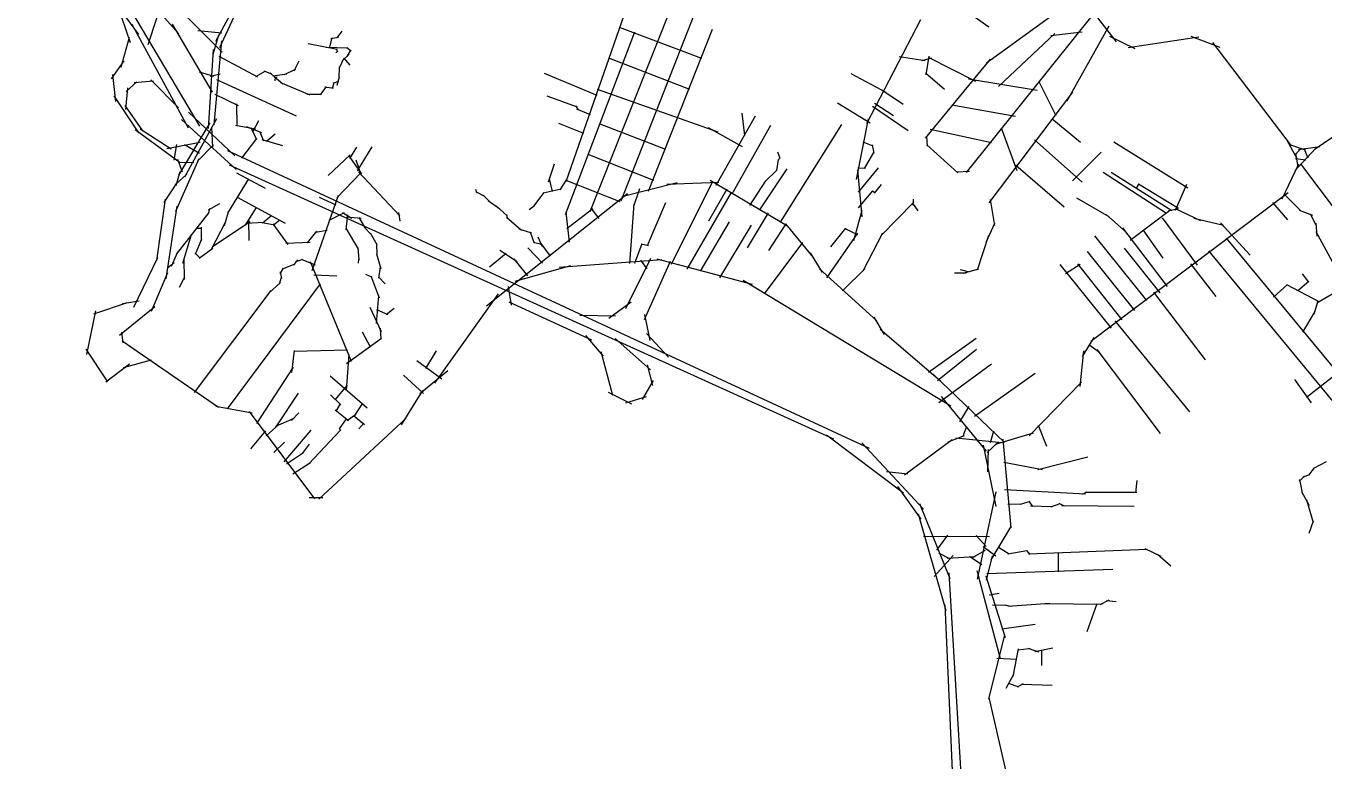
# Model space of a CAD drawing. Header units: inches. Extents: x 723419 to 759401, y 6910722 to 6968430.
# Drawn here: x 741635 to 744851, y 6942384 to 6944207 of the extents above; entities that cross this region are included whole.
import ezdxf

# ---------------------------------------------------------------- set-up
doc = ezdxf.new("R2010")
doc.units = ezdxf.units.IN
doc.header["$MEASUREMENT"] = 0

msp = doc.modelspace()

# ---------------------------------------------------------------- linework, layer by layer
for points in [[(741634.543123, 6944629.43959), (742120.518363, 6944141.97466)], [(741634.790509, 6944565.67162), (741913.265024, 6944186.16576)], [(741774.755152, 6944455.29109), (742013.105745, 6944187.9076)], [(744157.994122, 6944398.05373), (744336.163608, 6944167.88769)], [(741822.392484, 6944367.71781), (742064.280343, 6943958.38805)], [(743032.7325, 6943747.0557), (743257.1019, 6944312.9864)], [(741937.26758, 6944161.44803), (741979.389331, 6944289.92996)], [(742105.395903, 6944169.67722), (742170.857148, 6944291.57112)], [(742115.131743, 6944153.99287), (742185.881763, 6944308.56336)], [(743109.7045, 6943773.5911), (743317.748461, 6944305.0569)], [(744015.1693, 6944115.2636), (744252.328888, 6944288.65876)], [(741860.901012, 6944259.87838), (741892.688999, 6944165.79721)], [(743934.263106, 6944265.77835), (744021.037503, 6944204.50489)], [(742973.3702, 6943821.4142), (743116.9968, 6944233.4084)], [(743718.6183, 6943965.4463), (743852.166852, 6944222.87031)], [(743965.1261, 6943843.6223), (744286.407289, 6944244.84367)], [(741896.520945, 6944211.78001), (742036.173048, 6943954.31092)], [(741997.230713, 6944211.08515), (742096.229565, 6944043.19227)], [(742060.616577, 6944195.84393), (742120.306696, 6944190.12892)], [(742098.08264, 6944137.1597), (742112.151155, 6944185.1189)], [(742406.1163, 6944177.9831), (742417.9875, 6944194.0657)], [(742971.5826, 6943739.077), (743143.8551, 6944192.7441)], [(743105.0196, 6944204.1863), (743308.4472, 6944126.9452)], [(743177.5257, 6943796.8949), (743335.8738, 6944199.1573)], [(744044.662196, 6944057.26904), (744184.189781, 6944188.65314)], [(744174.726781, 6944183.60704), (744252.360528, 6944192.86827)], [(744214.739, 6944021.6036), (744319.215688, 6944206.95526)], [(744320.0566, 6944181.8251), (744382.199, 6944151.3491)], [(744521.195371, 6944181.71606), (744592.8254, 6944154.5558)], [(741870.675621, 6944104.41376), (741891.248781, 6944179.04801)], [(742086.97391, 6943952.39188), (742099.670143, 6944148.74848)], [(742101.079328, 6943961.5657), (742120.014162, 6944169.94181)], [(742334.1994, 6944163.363), (742406.1083, 6944149.3245)], [(742378.4514, 6944154.1814), (742431.9221, 6944152.8652)], [(742386.8746, 6944152.1127), (742393.0077, 6944177.8475)], [(742389.7073, 6944175.7753), (742408.7084, 6944179.4015)], [(742403.6198, 6944151.0459), (742406.3285, 6944142.4623)], [(742430.0562, 6944153.6136), (742440.5094, 6944145.0206)], [(744366.3998, 6944153.7191), (744541.092077, 6944180.02272)], [(744575.26, 6944165.9114), (744769.876531, 6943909.89373)], [(741846.122239, 6944076.05037), (741878.08397, 6944120.39462)], [(742112.157889, 6944131.85439), (742208.1643, 6944081.0798)], [(742299.294975, 6944096.00821), (742311.642222, 6944120.48221)], [(742402.779, 6944140.3631), (742406.422, 6944144.6548)], [(742411.2907, 6944103.2752), (742422.7989, 6944127.597)], [(742418.0175, 6944120.8846), (742435.19, 6944136.8774)], [(742422.2386, 6944127.0598), (742436.7764, 6944109.7813)], [(742430.6762, 6944131.034), (742439.8926, 6944146.6743)], [(743077.8969, 6944127.8455), (743279.2816, 6944050.01)], [(743798.204974, 6944131.05641), (743862.816353, 6944121.69014)], [(743854.720087, 6944121.37264), (743879.326386, 6944128.1989)], [(743863.6385, 6943928.5704), (744025.0229, 6944124.62)], [(743865.5505, 6944086.0353), (743872.500122, 6944131.85016)], [(743870.277618, 6944129.31015), (743987.5328, 6944070.4527)], [(741849.403079, 6944086.73955), (741856.59976, 6944019.95859)], [(742063.501805, 6944093.13995), (742099.616238, 6944082.56235)], [(742091.361222, 6944082.77402), (742115.914604, 6944088.48903)], [(742204.5118, 6944081.6705), (742227.2856, 6944094.7259)], [(742224.3921, 6944095.3783), (742242.8769, 6944088.1321)], [(742239.5329, 6944090.4923), (742252.8571, 6944078.4037)], [(742246.157716, 6944083.21999), (742281.435564, 6944088.51166)], [(742274.600481, 6944086.96826), (742303.263733, 6944099.53599)], [(742411.1116, 6944077.2439), (742411.6048, 6944105.3654)], [(742918.9372, 6944089.964), (743049.1808, 6944035.0545)], [(743678.9791, 6944088.8824), (743765.294351, 6944042.65278)], [(743863.9506, 6944090.9903), (743910.7206, 6944050.3052)], [(741882.175318, 6944000.02219), (741887.339995, 6944053.21237)], [(741882.477908, 6944044.058), (741908.969726, 6944068.76108)], [(741902.580025, 6944066.44156), (741950.945956, 6944071.09824)], [(741943.749275, 6944073.00324), (742012.631207, 6944004.34387)], [(742106.767947, 6944074.54083), (742303.949322, 6943983.85128)], [(742249.253587, 6944081.47819), (742271.072696, 6944063.81717)], [(742250.8021, 6944080.0362), (742256.7509, 6944080.9364)], [(742251.7216, 6944071.0929), (742252.7402, 6944081.0146)], [(742265.560532, 6944067.12447), (742337.880121, 6944036.25635)], [(742364.338507, 6944036.25635), (742379.111106, 6944056.98209)], [(742375.362835, 6944055.2182), (742396.529544, 6944053.67479)], [(742394.324679, 6944051.9109), (742398.293436, 6944066.6835)], [(742395.647598, 6944064.9196), (742409.758737, 6944070.43177)], [(742405.6565, 6944060.5479), (742411.4219, 6944080.8628)], [(743970.1087, 6944075.6932), (744140.2629, 6944047.9304)], [(744144.8674, 6944069.2152), (744186.4423, 6943985.3234)], [(741852.154751, 6944033.39945), (741913.432374, 6943941.95927)], [(742102.460886, 6944038.03051), (742160.246001, 6944009.77296)], [(742331.045038, 6944037.57927), (742366.76386, 6944037.79976)], [(742925.7668, 6944033.4192), (743000.1596, 6944006.1442)], [(743050.0272, 6944050.0235), (743349.0633, 6943944.2272)], [(743755.5247, 6944048.8296), (743808.5782, 6944012.9405)], [(744021.737, 6943768.7169), (744228.5296, 6944042.5797)], [(741879.321071, 6944009.36549), (741923.43158, 6943947.25331)], [(742037.133198, 6943993.08212), (742152.034872, 6943885.05797)], [(742155.959743, 6944014.05922), (742156.753494, 6943958.60244)], [(742996.2105, 6944009.1694), (743003.0918, 6943999.1613)], [(742999.2359, 6944001.5516), (743032.8038, 6943987.2169)], [(743408.7925, 6943990.515), (743415.3151, 6943935.3695)], [(743646.093, 6944016.4414), (743727.071, 6943967.1449)], [(743732.1233, 6944008.2555), (743820.4932, 6943947.5944)], [(743737.2091, 6944015.8987), (743784.27, 6943984.7131)], [(743929.2465, 6944011.4367), (744086.9682, 6943983.161)], [(742013.074314, 6943836.77359), (742091.07496, 6943967.07629)], [(742019.636556, 6943975.34534), (742155.375188, 6943850.6983)], [(742027.996844, 6943833.03502), (742107.826216, 6943977.36136)], [(742094.118556, 6943955.80413), (742097.207573, 6943906.48041)], [(742153.578488, 6943960.82494), (742203.1517, 6943951.7044)], [(742180.142708, 6943957.75577), (742218.2165, 6943942.3589)], [(742196.5332, 6943944.1263), (742212.0327, 6943972.2571)], [(742954.2866, 6943965.5493), (743016.3489, 6943940.8008)], [(743056.4251, 6943964.6015), (743219.8635, 6943901.2805)], [(743345.2125, 6943812.099), (743442.2745, 6943984.2178)], [(743385.007, 6943790.4394), (743480.2361, 6943961.1822)], [(743504.2837, 6943719.969), (743656.1427, 6943962.3865)], [(743693.0407, 6943825.959), (743722.8928, 6943976.8528)], [(744177.1252, 6943977.8133), (744248.2975, 6943918.8593)], [(744829.08528, 6943902.24835), (744914.310285, 6943960.11594)], [(741905.430476, 6943950.44756), (742016.986698, 6943868.48755)], [(741917.900041, 6943952.01667), (741994.311861, 6943902.27491)], [(742169.7111, 6943878.7836), (742206.5717, 6943927.767)], [(742192.1417, 6943955.3851), (742206.0582, 6943925.4015)], [(742214.248, 6943944.7593), (742222.9102, 6943921.8599)], [(742219.0791, 6943925.3738), (742270.6072, 6943910.4432)], [(742230.7301, 6943920.8632), (742251.7607, 6943939.7263)], [(743325.4768, 6943955.5124), (743409.328254, 6943907.76103)], [(743866.2086, 6943933.3041), (743868.1993, 6943908.5474)], [(743875.0512, 6943951.2714), (744027.713, 6943917.8713)], [(744051.023, 6943954.5608), (744090.1314, 6943848.3703)], [(744133.977148, 6943924.29976), (744252.040648, 6943819.67836)], [(744758.023174, 6943927.03877), (744785.222395, 6943876.23867)], [(741983.411006, 6943903.43908), (742066.384505, 6943918.89078)], [(742001.989695, 6943873.75092), (742008.604291, 6943913.17392)], [(742027.649428, 6943913.2816), (742064.562786, 6943891.76253)], [(742058.486607, 6943870.80039), (742099.112577, 6943911.98375)], [(742134.141346, 6943898.09312), (743724.195976, 6943159.67126)], [(742437.4948, 6943877.9999), (742454.6374, 6943906.4167)], [(742456.0959, 6943847.7614), (742492.7522, 6943907.3273)], [(743497.2932, 6943894.5544), (743502.7258, 6943879.2185)], [(743708.6578, 6943919.3634), (743733.5836, 6943909.5828)], [(743712.8771, 6943853.8368), (743735.8539, 6943893.4673)], [(743731.7734, 6943912.3015), (743735.3678, 6943891.3215)], [(743867.2774, 6943912.3114), (743944.1046, 6943842.47)], [(744227.983531, 6943823.17399), (744299.396731, 6943893.73859)], [(744330.8108, 6943919.5995), (744513.8658, 6943805.651)], [(744766.27819, 6943912.96291), (744805.013268, 6943899.83955)], [(744778.737444, 6943847.38756), (744830.313461, 6943903.2821)], [(744780.523385, 6943887.80274), (744792.736576, 6943902.16788)], [(744788.291568, 6943900.47455), (744841.102507, 6943907.8829)], [(744801.278666, 6943903.75406), (744811.04578, 6943880.26034)], [(742005.8223, 6943747.5586), (742063.743006, 6943878.18758)], [(742009.763558, 6943876.47798), (742021.431707, 6943844.9925)], [(742013.798462, 6943869.49297), (742050.853432, 6943868.27588)], [(742138.415673, 6943862.57135), (743635.69984, 6943182.6701)], [(742383.2985, 6943836.4198), (742438.1286, 6943887.0062)], [(742433.9803, 6943885.8643), (742465.9907, 6943840.0117)], [(742452.2018, 6943874.9314), (742465.1721, 6943837.2247)], [(742929.4994, 6943820.2292), (742944.6436, 6943864.8626)], [(743027.1629, 6943889.387), (743189.4778, 6943824.6169)], [(743495.0445, 6943848.8007), (743499.7677, 6943875.782)], [(743498.9947, 6943872.6982), (743502.6776, 6943880.4138)], [(744087.992, 6943861.3732), (744207.36, 6943758.6897)], [(744747.693889, 6943778.41297), (744789.122361, 6943865.31312)], [(744780.733729, 6943877.99683), (744806.107322, 6943874.85269)], [(744781.094886, 6943890.73786), (744786.598231, 6943858.0353)], [(744793.024973, 6943864.91624), (745106.1408, 6943449.1926)], [(742005.070653, 6943814.01937), (742032.918104, 6943839.35328)], [(742006.393572, 6943810.97666), (742017.043072, 6943845.83558)], [(742134.6965, 6943742.5087), (742186.6832, 6943827.4947)], [(742156.2287, 6943843.1279), (742227.5561, 6943804.3977)], [(742404.5946, 6943780.5867), (742464.569, 6943842.8339)], [(742458.8055, 6943845.591), (742561.1465, 6943736.3024)], [(742931.2193, 6943827.5824), (742938.5965, 6943796.3827)], [(743453.2589, 6943750.6288), (743520.8106, 6943852.9375)], [(743466.1828, 6943821.0635), (743495.5644, 6943849.6832)], [(743695.0212, 6943850.3486), (743705.8512, 6943733.2421)], [(743696.0925, 6943855.3606), (743715.2814, 6943854.2124)], [(743697.3584, 6943794.5964), (743746.9176, 6943855.3266)], [(743940.2538, 6943844.8708), (743972.5177, 6943846.8104)], [(744304.0919, 6943844.6371), (744460.8138, 6943742.5119)], [(744323.6025, 6943844.5493), (744474.071, 6943749.0815)], [(741977.142062, 6943768.81302), (742010.290941, 6943819.56147)], [(742748.9694, 6943801.9452), (742751.121, 6943793.5467)], [(742749.8589, 6943795.6674), (742770.8702, 6943784.7654)], [(742916.1568, 6943792.8615), (742960.923, 6943802.6306)], [(742958.1515, 6943800.3168), (742975.1702, 6943825.9461)], [(742972.363, 6943824.4423), (743106.4019, 6943771.5567)], [(743111.4944, 6943784.0071), (743248.5488, 6943818.8013)], [(743140.8123, 6943759.9533), (743155.4901, 6943803.8898)], [(743222.5385, 6943815.0082), (743351.4728, 6943819.9097)], [(743234.5097, 6943615.9249), (743336.6308, 6943821.8001)], [(743327.1598, 6943723.8547), (743372.0533, 6943802.8265)], [(743330.0678, 6943824.636), (743522.1103, 6943711.3659)], [(743428.7146, 6943761.8224), (743468.0383, 6943823.0396)], [(743698.0621, 6943755.8222), (743733.4525, 6943797.7982)], [(743732.8022, 6943797.9537), (743738.6735, 6943793.2621)], [(743738.1719, 6943793.2548), (743755.0125, 6943813.8278)], [(744385.7021, 6943803.9799), (744393.6671, 6943815.8521)], [(744391.967, 6943815.5977), (744490.6226, 6943755.0431)], [(744483.6481, 6943750.194), (744511.1716, 6943814.48617)], [(741958.691747, 6943625.03815), (741980.369103, 6943777.68054)], [(742087.1594, 6943751.2923), (742114.8494, 6943766.298)], [(742158.2013, 6943782.1246), (742277.1308, 6943717.7805)], [(742343.763, 6943600.7683), (742408.9954, 6943787.0573)], [(742361.575, 6943782.6673), (742402.267, 6943763.0385)], [(742767.6676, 6943787.1997), (742783.3801, 6943771.2689)], [(742775.723781, 6943512.58942), (743124.925081, 6943791.70262)], [(742780.0064, 6943773.7949), (742808.6661, 6943753.6825)], [(742893.3241, 6943760.0529), (742918.7879, 6943793.9537)], [(743130.91, 6943618.0712), (743141.6786, 6943765.4264)], [(743174.5655, 6943662.7734), (743220.5723, 6943768.7339)], [(743273.1676, 6943603.7668), (743383.1745, 6943794.3209)], [(743753.2268, 6943686.2419), (743834.7314, 6943769.7768)], [(743831.4636, 6943767.189), (743844.4595, 6943748.3895)], [(743833.123, 6943762.6641), (743833.9279, 6943777.5723)], [(744023.7914, 6943776.3978), (744034.9051, 6943712.197)], [(744238.3801, 6943780.9982), (744318.2315, 6943734.6597)], [(744273.487815, 6943425.5884), (744762.947149, 6943793.77096)], [(744723.788737, 6943769.21758), (744760.618811, 6943726.46082)], [(744752.6416, 6943790.1201), (744794.4493, 6943747.4683)], [(741982.2352, 6943580.2174), (742009.4948, 6943760.3944)], [(742008.7011, 6943642.138), (742088.6106, 6943743.9594)], [(742086.7804, 6943740.3128), (742090.4662, 6943754.102)], [(742126.5159, 6943711.8448), (742136.366, 6943746.1398)], [(742178.7961, 6943713.06), (742205.9113, 6943756.8395)], [(742221.0866, 6943718.4982), (742242.7623, 6943736.9046)], [(742386.2644, 6943725.4891), (742423.9724, 6943744.1383)], [(742419.002, 6943744.542), (742442.2083, 6943730.2577)], [(742428.0344, 6943701.6226), (742431.9262, 6943738.8081)], [(742429.0532, 6943733.5258), (742464.9863, 6943730.2576)], [(742459.6148, 6943732.2365), (742474.9684, 6943705.1459)], [(742557.929, 6943743.95), (742561.3233, 6943722.5581)], [(742799.5625, 6943760.9424), (742826.7874, 6943736.1511)], [(742825.5781, 6943739.509), (742826.7022, 6943730.8711)], [(742825.6918, 6943733.1661), (742862.4847, 6943700.7706)], [(742881.2419, 6943751.6271), (742894.2704, 6943761.1039)], [(742972.6652, 6943745.2226), (742980.9225, 6943670.3584)], [(742974.8344, 6943704.6991), (743039.5967, 6943754.0113)], [(743034.7517, 6943755.0851), (743054.6122, 6943729.508)], [(743422.3082, 6943656.8835), (743474.9154, 6943743.2637)], [(743685.8163, 6943675.0835), (743707.2486, 6943749.975)], [(744311.7315, 6943739.7669), (744360.7178, 6943695.5811)], [(744371.0485, 6943675.8587), (744471.403, 6943751.959)], [(744450.110935, 6943730.80004), (744536.726835, 6943613.44114)], [(744465.612069, 6943749.6991), (744490.214269, 6943753.6163)], [(744482.6057, 6943753.9708), (744545.038334, 6943724.5647)], [(744789.894, 6943749.8866), (744823.1373, 6943737.5463)], [(744817.4613, 6943741.3644), (744831.839, 6943711.9287)], [(742056.1585, 6943705.2284), (742070.6401, 6943705.6416)], [(742069.2851, 6943674.425), (742069.9148, 6943708.0893)], [(742093.8908, 6943651.7325), (742129.7566, 6943722.0033)], [(742096.8114, 6943659.8941), (742189.8763, 6943721.7509)], [(742179.4463, 6943717.6837), (742226.0146, 6943720.4583)], [(742186.1868, 6943726.6914), (742187.003, 6943675.1509)], [(742214.5837, 6943720.32), (742251.2479, 6943713.8261)], [(742245.9575, 6943716.1685), (742283.1411, 6943665.1042)], [(742246.929, 6943712.7103), (742263.7798, 6943725.7793)], [(742332.4871, 6943668.7181), (742355.5049, 6943698.32)], [(742351.855, 6943695.2818), (742380.9539, 6943700.6492)], [(742427.2624, 6943705.489), (742457.3018, 6943655.2696)], [(742473.2757, 6943707.2405), (742489.4086, 6943690.8246)], [(742855.9824, 6943704.0315), (742887.3194, 6943693.621)], [(743305.9287, 6943598.815), (743378.2312, 6943721.3299)], [(743354.4318, 6943582.54), (743432.7053, 6943712.5783)], [(743475.321, 6943649.9998), (743518.2819, 6943715.8256)], [(743516.8938, 6943715.9784), (743585.4664, 6943632.9222)], [(743629.15, 6943659.1227), (743666.0557, 6943705.6024)], [(743663.5556, 6943704.3924), (743695.2428, 6943689.4663)], [(744014.5849, 6943672.531), (744035.6755, 6943718.1875)], [(744352.2604, 6943706.1718), (744462.4735, 6943561.0426)], [(744402.4915, 6943701.0733), (744452.2418, 6943630.9445)], [(744529.163302, 6943730.12096), (744602.188448, 6943713.29343)], [(744594.885934, 6943718.37344), (744668.212705, 6943638.55378)], [(744831.0281, 6943718.2922), (744833.4669, 6943685.3963)], [(742023.709, 6943618.5729), (742045.0095, 6943690.0684)], [(742054.6119, 6943641.3141), (742070.2486, 6943679.0242)], [(742278.6759, 6943668.2364), (742338.9646, 6943670.6591)], [(742487.4495, 6943693.6777), (742503.946, 6943664.8732)], [(742503.5356, 6943666.3286), (742504.0506, 6943639.1278)], [(742884.1605, 6943696.7847), (742894.2, 6943668.0736)], [(742892.0304, 6943670.4984), (742912.3035, 6943665.6514)], [(742903.3543, 6943683.9016), (742913.4224, 6943660.0926)], [(742908.0781, 6943670.9321), (742933.5989, 6943635.9452)], [(743143.2954, 6943618.7466), (743161.2714, 6943667.8163)], [(743159.4529, 6943666.5334), (743177.6919, 6943662.7887)], [(743464.9931, 6943542.2101), (743560.0667, 6943669.9077)], [(743619.6107, 6943582.2237), (743696.4128, 6943693.3793)], [(743709.5494, 6943599.4882), (743758.2864, 6943693.7021)], [(743992.6323, 6943602.1198), (744020.5159, 6943688.14)], [(744282.606216, 6943686.48834), (744411.240916, 6943526.32404)], [(744608.760903, 6943680.96122), (744886.6283, 6943344.6536)], [(744830.8469, 6943697.1104), (744896.1483, 6943577.4765)], [(741995.0243, 6943611.3564), (742010.914, 6943646.5235)], [(742053.501, 6943643.8191), (742066.3694, 6943630.88)], [(742063.8968, 6943631.02), (742097.8678, 6943655.9905)], [(742456.6729, 6943657.238), (742459.8198, 6943627.336)], [(742503.6549, 6943642.1932), (742513.6271, 6943604.2295)], [(742783.514355, 6943609.89289), (742824.789438, 6943643.54796)], [(742808.702739, 6943650.95631), (742851.459491, 6943622.80458)], [(742878.2579, 6943656.8974), (742914.9013, 6943618.5036)], [(743578.0259, 6943644.3421), (743608.092, 6943595.8792)], [(744264.541965, 6943647.86104), (744381.497165, 6943501.29274)], [(744356.0762, 6943655.6448), (744444.8278, 6943544.9173)], [(744564.804565, 6943649.02026), (744889.128865, 6943256.38746)], [(741902.135452, 6943509.93024), (741961.231752, 6943633.05504)], [(741984.9404, 6943607.2375), (742001.4658, 6943620.1318)], [(742025.6558, 6943629.2879), (742026.8319, 6943578.4831)], [(742264.197, 6943592.5779), (742272.7909, 6943606.409)], [(742270.3254, 6943604.2926), (742301.7506, 6943617.0231)], [(742298.2564, 6943613.8742), (742307.9234, 6943626.738)], [(742302.9183, 6943622.0431), (742320.2884, 6943628.6862)], [(742316.5039, 6943628.3492), (742350.8812, 6943614.5836)], [(742338.4863, 6943622.5354), (742440.2724, 6943375.379)], [(742458.8378, 6943618.398), (742459.8772, 6943628.774)], [(742508.7937, 6943581.1888), (742513.1258, 6943609.2285)], [(742843.416142, 6943629.1546), (742877.648544, 6943587.34047)], [(742847.155168, 6943574.13051), (742984.8604, 6943612.9292)], [(742956.2871, 6943608.6603), (743210.5247, 6943627.8051)], [(743121.400074, 6943506.60575), (743183.340403, 6943630.72997)], [(743157.141622, 6943626.30644), (743173.016654, 6943604.87515)], [(743167.175949, 6943478.95519), (743231.5842, 6943623.6272)], [(743197.6943, 6943629.6979), (743434.2159, 6943566.3662)], [(743601.2889, 6943604.2238), (743742.9531, 6943475.7399)], [(743657.8146, 6943550.2967), (743714.1474, 6943605.5158)], [(743949.7622, 6943603.2617), (743971.741, 6943597.0132)], [(743957.4946, 6943593.7949), (743995.7353, 6943604.7665)], [(744196.3495, 6943614.9456), (744323.640923, 6943457.44739)], [(744210.73, 6943593.1953), (744246.911603, 6943616.1977)], [(744240.826174, 6943616.99146), (744350.087119, 6943477.75119)], [(744520.226733, 6943616.99146), (744583.4768, 6943536.0668)], [(741945.9003, 6943499.7832), (741986.2651, 6943595.5309)], [(742015.0008, 6943558.8474), (742028.0467, 6943584.8639)], [(742236.4314, 6943543.9139), (742265.5022, 6943570.7832)], [(742262.9655, 6943567.1743), (742267.8874, 6943584.277)], [(742264.2741, 6943596.8105), (742267.8957, 6943580.2947)], [(742348.2806, 6943589.7631), (742405.0179, 6943587.4044)], [(742476.2219, 6943590.9972), (742491.1069, 6943585.119)], [(742489.3449, 6943587.5561), (742509.5047, 6943532.708)], [(742508.26, 6943584.6748), (742524.8891, 6943567.2363)], [(743411.733, 6943576.8914), (743926.3104, 6943264.7526)], [(743936.0676, 6943595.0994), (743964.8091, 6943595.0993)], [(744786.4456, 6943550.9227), (744813.7044, 6943574.2383)], [(744796.9169, 6943592.3051), (744813.1544, 6943571.2783)], [(742052.3924, 6943297.4677), (742242.616, 6943550.5711)], [(742134.1535, 6943257.1626), (742364.7834, 6943567.2822)], [(742502.9179, 6943468.7342), (742508.9972, 6943538.4118)], [(742647.8445, 6943320.8106), (742805.6783, 6943542.1997)], [(742829.951028, 6943560.77069), (742837.227084, 6943514.46852)], [(744429.209884, 6943547.14132), (744557.0605, 6943379.29)], [(744726.3667, 6943534.0215), (744760.9141, 6943566.0036)], [(744758.83, 6943566.009), (744839.9266, 6943522.7779)], [(744833.8448, 6943520.2527), (744898.635, 6943558.408)], [(741802.7574, 6943493.3117), (741885.9283, 6943521.1081)], [(741866.7122, 6943440.3139), (741954.1074, 6943511.2402)], [(741873.3868, 6943518.4953), (741915.3421, 6943525.214)], [(742486.3259, 6943509.5589), (742514.5241, 6943449.3195)], [(742526.9684, 6943491.5075), (742547.342, 6943506.7472)], [(742831.367103, 6943522.4681), (743035.758137, 6943428.80541)], [(743079.265094, 6943482.09999), (743134.668955, 6943522.42257)], [(744826.9213, 6943493.2405), (744836.6201, 6943525.2984)], [(741785.5797, 6943392.0074), (741807.8173, 6943500.1929)], [(742503.1234, 6943503.4621), (742531.171, 6943491.69)], [(743007.47798, 6943489.63379), (743095.365022, 6943487.66154)], [(743167.3394, 6943491.0386), (743180.251242, 6943427.16554)], [(743735.6049, 6943485.0326), (743761.2792, 6943442.0757)], [(744333.127397, 6943475.74331), (744518.332197, 6943249.73131)], [(744799.0055, 6943447.7083), (744829.1297, 6943498.4833)], [(741871.1313, 6943447.6426), (741874.4523, 6943421.3214)], [(742467.4675, 6943448.3657), (742487.7495, 6943410.9338)], [(742512.2798, 6943457.055), (742514.1707, 6943430.2797)], [(743172.313727, 6943444.36349), (743226.553418, 6943385.89046)], [(743751.341603, 6943454.68625), (743900.659603, 6943326.75265)], [(741872.8441, 6943425.9287), (742111.5279, 6943261.6418)], [(742429.0274, 6943369.4916), (742515.7705, 6943432.8975)], [(743021.338316, 6943439.12418), (743064.6704, 6943388.1917)], [(743094.469582, 6943431.72808), (743182.311425, 6943354.46959)], [(743871.569496, 6943347.98447), (743989.551196, 6943432.39877)], [(744252.842398, 6943386.91551), (744281.757298, 6943434.16401)], [(744268.263521, 6943417.01897), (744295.2584, 6943397.7962)], [(741783.1871, 6943405.414), (741836.929, 6943324.5623)], [(741876.6402, 6943359.7775), (741945.3643, 6943378.9435)], [(742293.7837, 6943347.3333), (742300.2556, 6943402.2727)], [(742298.6433, 6943399.9952), (742431.0642, 6943403.6192)], [(742428.525, 6943302.5822), (742435.1144, 6943392.4122)], [(742603.103, 6943377.1607), (742664.7869, 6943331.4325)], [(742625.1767, 6943357.5453), (742651.9412, 6943401.1087)], [(743059.466174, 6943399.32195), (743088.072981, 6943291.38232)], [(743893.359232, 6943327.69017), (743989.909232, 6943405.34627)], [(744247.04, 6943312.3836), (744255.880996, 6943400.98519)], [(744288.554457, 6943404.25809), (744445.3749, 6943196.4711)], [(741832.0851, 6943324.3598), (741891.1975, 6943369.1643)], [(742206.4622, 6943221.0347), (742297.3001, 6943360.5967)], [(742610.5809, 6943295.7123), (742679.6416, 6943352.2042)], [(743174.268075, 6943366.74629), (743186.968101, 6943315.31118)], [(743896.97431, 6943273.16715), (744027.14957, 6943369.21109)], [(743985.457856, 6943239.10182), (744135.169239, 6943345.41971)], [(744807.8386, 6943286.4243), (744899.0283, 6943357.1988)], [(742388.6848, 6943339.4265), (742480.3074, 6943259.697)], [(742400.4809, 6943279.9827), (742431.342, 6943316.256)], [(742570.5179, 6943341.1449), (742619.8863, 6943295.3768)], [(743162.756186, 6943280.88363), (743189.849573, 6943327.66206)], [(743882.650401, 6943343.14429), (744059.89954, 6943173.88118)], [(744120.61867, 6943190.60662), (744250.489659, 6943323.21606)], [(744778.3924, 6943330.1152), (744819.6181, 6943271.9846)], [(742254.8661, 6943212.6798), (742310.1539, 6943295.8065)], [(742389.4337, 6943291.9236), (742414.6345, 6943267.5157)], [(742564.9128, 6943217.4502), (742618.0303, 6943302.4778)], [(743077.701293, 6943298.79067), (743135.063075, 6943269.36894)], [(743121.093047, 6943272.33228), (743172.739817, 6943287.57231)], [(743902.400704, 6943288.03588), (744013.8381, 6943152.354)], [(742104.7165, 6943263.7428), (742195.358, 6943247.5849)], [(742188.0888, 6943250.5439), (742349.257, 6943033.9223)], [(742400.5476, 6943254.9941), (742433.5666, 6943228.2166)], [(742403.2962, 6943251.8348), (742414.0414, 6943269.9388)], [(742447.6919, 6943238.3057), (742469.6885, 6943271.0329)], [(743948.607647, 6943225.23126), (743971.891027, 6943263.11967)], [(742229.8055, 6943190.0025), (742260.9508, 6943218.5192)], [(742253.5537, 6943213.9907), (742299.4874, 6943233.8921)], [(742292.6866, 6943228.1719), (742310.4638, 6943247.3584)], [(742360.1456, 6943033.6231), (742577.0913, 6943233.8868)], [(742411.1492, 6943207.4834), (742429.2524, 6943232.9592)], [(742430.9566, 6943228.2602), (742452.3586, 6943244.0921)], [(742446.4038, 6943240.7387), (742473.158, 6943218.5415)], [(742459.6345, 6943207.5891), (742471.6231, 6943222.1193)], [(744143.208191, 6943216.5773), (744163.547402, 6943164.99711)], [(742191.4548, 6943158.416), (742228.7515, 6943202.955)], [(742274.2351, 6943125.4827), (742341.4892, 6943204.3546)], [(742335.7883, 6943120.9496), (742414.1393, 6943204.7806)], [(742410.6153, 6943209.3286), (742413.9523, 6943203.5346)], [(743618.237305, 6943192.72429), (743809.266854, 6943048.79067)], [(743919.644462, 6943175.51965), (743960.424112, 6943191.34044)], [(743938.754693, 6943185.30793), (744053.79559, 6943173.68274)], [(743956.217228, 6943187.53043), (743966.552535, 6943213.99014)], [(744024.52126, 6943174.14411), (744033.120235, 6943203.11604)], [(744037.162967, 6943169.85068), (744131.202025, 6943197.4858)], [(742249.0704, 6943149.0012), (742275.1213, 6943174.3972)], [(742320.1761, 6943146.6435), (742337.3339, 6943169.7602)], [(743706.389151, 6943172.77621), (743859.05404, 6943008.73421)], [(743811.767668, 6943093.37827), (743929.62655, 6943180.94229)], [(744006.382162, 6943167.38564), (744038.0102, 6943014.7864)], [(744016.666537, 6943149.38071), (744042.983812, 6943173.55486)], [(744018.642096, 6943101.36756), (744019.947377, 6943156.68322)], [(744055.065593, 6943182.0965), (744075.2109, 6942962.0303)], [(742280.0704, 6943120.7253), (742322.3428, 6943148.8522)], [(742295.5332, 6943096.4628), (742339.6457, 6943123.939)], [(744057.5842, 6943125.454), (744153.9407, 6943107.0575)], [(744141.9235, 6943106.7433), (744266.1236, 6943138.3588)], [(744826.3572, 6943109.8827), (744857.3183, 6943126.6618)], [(743767.320887, 6943102.22992), (743819.644992, 6943095.98574)], [(744789.9481, 6943077.9052), (744803.5536, 6943090.1311)], [(744799.7397, 6943088.2841), (744815.8725, 6943094.3079)], [(744814.1388, 6943092.6917), (744828.045, 6943111.1695)], [(743794.714741, 6943064.6657), (743852.526315, 6942983.30616)], [(744059.6871, 6943057.6295), (744259.9449, 6943046.6665)], [(744385.1578, 6943049.0898), (744388.2009, 6943079.1832)], [(744790.3395, 6943081.945), (744798.2151, 6943044.8957)], [(742336.5164, 6943037.3478), (742370.5013, 6943037.3476)], [(743849.264437, 6943022.75716), (743924.14167, 6942836.7547)], [(743992.6483, 6942834.752), (744039.3237, 6943051.3933)], [(744099.0736, 6943020.553), (744120.9861, 6943027.6799)], [(744119.5296, 6943027.9699), (744128.6438, 6943015.1629)], [(744174.2042, 6943014.4028), (744197.8045, 6943022.8826)], [(744193.8888, 6943023.1933), (744207.8232, 6943016.8837)], [(744253.0926, 6943045.678), (744264.0511, 6943051.2865)], [(744259.515, 6943050.3689), (744387.9029, 6943050.3683)], [(744795.3243, 6943052.6626), (744814.7552, 6943017.4203)], [(744807.9955, 6943031.7607), (744824.852, 6942975.0283)], [(743845.250259, 6942996.93223), (743913.777479, 6942757.48383)], [(744067.6142, 6943020.5211), (744102.8835, 6943021.425)], [(744123.7246, 6943017.1159), (744178.0075, 6943015.086)], [(744200.9899, 6943017.9903), (744381.2043, 6943015.6311)], [(744026.3289, 6942882.6683), (744076.099, 6942965.0856)], [(744814.2582, 6942948.7788), (744825.005, 6942979.8898)], [(743858.734391, 6942941.69586), (744022.247218, 6942940.90211)], [(743891.891009, 6942906.90292), (743918.878563, 6942944.20924)], [(743989.522455, 6942943.41549), (744014.128754, 6942915.89877)], [(743895.800236, 6942899.88483), (743923.105291, 6942885.9148)], [(743979.944519, 6942889.01705), (744012.541251, 6942907.1675)], [(744007.02174, 6942915.60437), (744038.507219, 6942892.85016)], [(744044.9023, 6942914.2536), (744071.512, 6942897.6997)], [(744067.654, 6942897.9686), (744115.3084, 6942905.6157)], [(744114.2789, 6942905.7443), (744122.3715, 6942895.7907)], [(744119.4682, 6942897.3391), (744412.9591, 6942909.5924)], [(744193.7379, 6942853.3636), (744193.7383, 6942900.8218)], [(744407.512, 6942910.6785), (744446.8853, 6942891.6485)], [(744438.8703, 6942896.777), (744472.0582, 6942868.0892)], [(743885.540997, 6942841.81529), (743931.975465, 6942893.62742)], [(743917.555644, 6942887.05913), (743986.876616, 6942890.7633)], [(743973.118255, 6942892.08622), (744003.545399, 6942870.91951)], [(744014.7821, 6942832.7861), (744030.1845, 6942892.4621)], [(743921.760416, 6942850.84379), (743961.977163, 6942169.80493)], [(743990.745, 6942856.0513), (744048.6652, 6942637.7019)], [(744013.4195, 6942843.1708), (744060.9923, 6942690.2693)], [(744015.763, 6942848.5621), (744328.2763, 6942859.729)], [(744021.8406, 6942795.6541), (744046.1392, 6942800.06)], [(743911.581433, 6942770.89824), (743936.955026, 6942191.96229)], [(744029.8587, 6942771.5773), (744065.1013, 6942770.014)], [(744058.9873, 6942770.9518), (744075.774, 6942767.7471)], [(744067.5238, 6942768.1162), (744172.3117, 6942775.2443)], [(744159.8929, 6942774.8837), (744301.3026, 6942772.7461)], [(744264.471, 6942705.0694), (744289.2339, 6942774.6886)], [(744296.7311, 6942772.2554), (744318.7393, 6942783.3067)], [(744312.0595, 6942781.7159), (744336.0823, 6942779.8232)], [(744053.2675, 6942711.3106), (744135.3106, 6942723.0635)], [(744020.6376, 6942536.8076), (744060.7828, 6942697.1712)], [(744040.5247, 6942638.9155), (744090.4736, 6942636.255)], [(744081.1094, 6942593.3922), (744094.0642, 6942661.8651)], [(744092.6203, 6942659.4716), (744121.1193, 6942663.261)], [(744118.0182, 6942663.3538), (744143.9898, 6942654.2855)], [(744134.7989, 6942655.5518), (744179.4411, 6942664.4248)], [(744151.7721, 6942620.3276), (744151.9493, 6942659.7653)], [(744063.9702, 6942564.6662), (744082.8239, 6942599.1994)], [(744069.3656, 6942576.5394), (744094.0575, 6942567.4391)], [(744091.4967, 6942567.8346), (744106.9313, 6942576.1714)], [(744102.1368, 6942574.2189), (744177.8293, 6942572.0651)], [(744020.6886, 6942541.2621), (744072.1091, 6942318.1293)]]:
    msp.add_lwpolyline(points)

doc.saveas('drawing.dxf')
